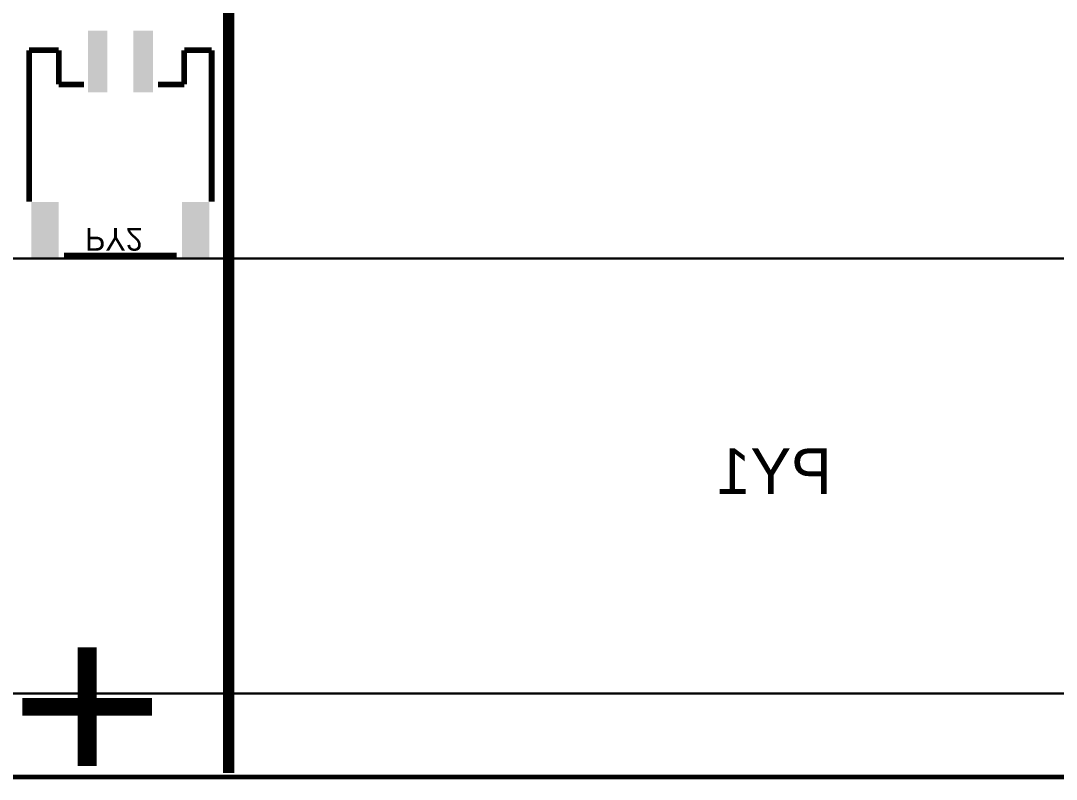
# Model space of a CAD drawing. Extents: x 882 to 2872, y 74 to 1007.
# Drawn here: x 2726.81 to 2772.21, y 304.58 to 337.8 of the extents above; entities that cross this region are included whole.
import ezdxf

# ---------------------------------------------------------------- set-up
doc = ezdxf.new("R2010")
doc.units = 0
doc.header["$MEASUREMENT"] = 0
doc.layers.add('BOTTOMOVERLAY', color=54, linetype='CONTINUOUS', lineweight=40)
doc.layers.add('KeepOutLayer', color=6, linetype='CONTINUOUS', lineweight=158)
doc.layers.add('BOTTOMPASTE', color=16, linetype='CONTINUOUS')

msp = doc.modelspace()

# ---------------------------------------------------------------- linework, layer by layer
at = {"layer": 'BOTTOMOVERLAY'}
for points, const_width in [([(2735.9322, 304.8556), (2735.9322, 342.9556)], 0.5), ([(2727.18241, 329.87107), (2727.18241, 336.51302)], 0.254), ([(2728.48246, 336.51299), (2727.18243, 336.51299)], 0.254), ([(2728.48246, 335.01299), (2728.48246, 336.51299)], 0.254), ([(2735.18242, 336.51302), (2733.98242, 336.51302)], 0.254), ([(2733.98242, 335.01302), (2733.98242, 336.51302)], 0.254), ([(2735.18242, 329.87107), (2735.18242, 336.51302)], 0.254), ([(2729.5824, 335.01299), (2728.48246, 335.01299)], 0.254), ([(2733.98242, 335.01302), (2732.83851, 335.01302)], 0.254), ([(2790.4645, 327.3854), (2722.6435, 327.3854)], 0.1), ([(2794.4254, 327.3854), (2722.6704, 327.3854)], 0.1), ([(2733.65674, 327.51301), (2728.70839, 327.51301)], 0.254), ([(2790.4645, 308.3354), (2722.6435, 308.3354)], 0.1), ([(2794.4254, 308.3354), (2722.6704, 308.3354)], 0.1)]:
    msp.add_lwpolyline(points, dxfattribs=dict(at, const_width=const_width))
at = {"layer": 'BOTTOMPASTE'}
for points in [[(2730.60739, 337.36303), (2729.75741, 337.36303), (2730.60739, 334.66301), (2729.75741, 334.66301)], [(2732.60739, 337.36303), (2731.7574, 337.36303), (2732.60739, 334.66301), (2731.7574, 334.66301)], [(2728.48241, 329.86297), (2727.28241, 329.86297), (2728.48241, 327.36295), (2727.28241, 327.36295)], [(2735.08239, 329.86297), (2733.8824, 329.86297), (2735.08239, 327.36295), (2733.8824, 327.36295)]]:
    msp.add_solid(points, dxfattribs=at)
at = {"layer": 'KeepOutLayer', "const_width": 0.2}
msp.add_lwpolyline([(2813.2244, 304.6778), (2701.80001, 304.6778)], dxfattribs=at)

# ---------------------------------------------------------------- texts
at = {"layer": 'BOTTOMOVERLAY', "text_generation_flag": 2}
for s, height, rotation, p in [('PY2', 1.000001, 180, (2729.633, 328.7316)), ('+', 8, 90, (2733.5954, 310.8754))]:
    msp.add_text(s, height=height, rotation=rotation, dxfattribs=at).set_placement(p)
msp.add_text('PY1', height=2.000001, dxfattribs=at).set_placement((2762.3736, 317.073))

doc.saveas('drawing.dxf')
